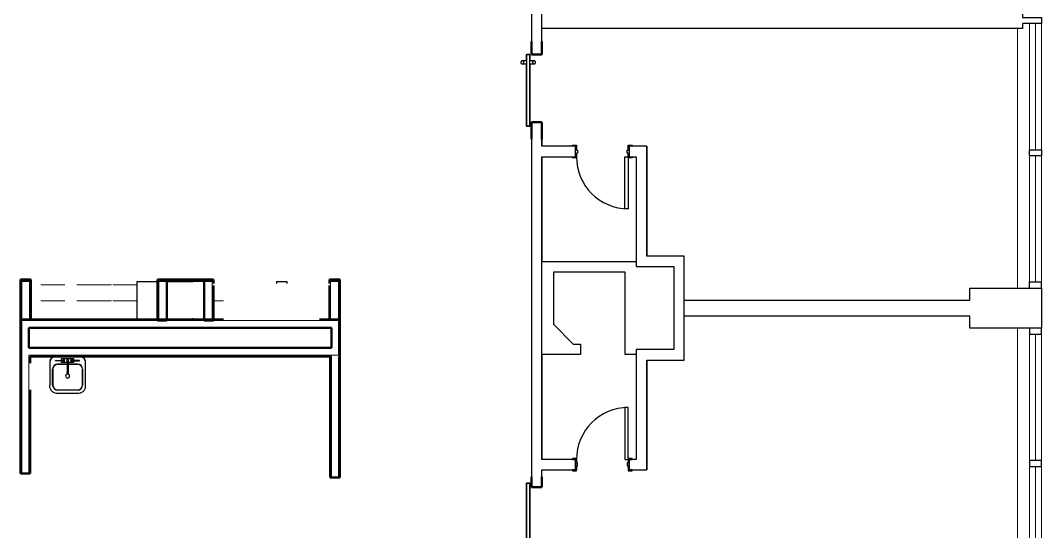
# Model space of a CAD drawing. Header units: inches. Extents: x -1132 to 7533, y -2240 to 4304.
# Drawn here: x 6892 to 7404, y -1365 to -1109 of the extents above; entities that cross this region are included whole.
import ezdxf

# ---------------------------------------------------------------- set-up
doc = ezdxf.new("R2010")
doc.units = ezdxf.units.IN
doc.header["$LTSCALE"] = 96
doc.header["$MEASUREMENT"] = 0
doc.linetypes.add('Hidden 1_8_', pattern=[0.1875, 0.125, -0.0625])
doc.linetypes.add('IMPORT-Demolished _3_', pattern=[0.09375, 0.0625, -0.03125])
for name, color, linetype, lineweight in [('A-DEMO', 250, 'IMPORT-Demolished _3_', 13), ('A-DETL-HDLN', 90, 'Hidden 1_8_', 13), ('A-WALL', 113, 'CONTINUOUS', 18), ('A-WALL-SILL', 250, 'CONTINUOUS', 13), ('I-WALL', 2, 'CONTINUOUS', 18), ('P-SANR-FIXT', 6, 'CONTINUOUS', 25)]:
    doc.layers.add(name, color=color, linetype=linetype, lineweight=lineweight)
for name, color, linetype in [('A-DOOR', 2, 'CONTINUOUS'), ('A-GLAZ', 2, 'CONTINUOUS'), ('A-WALL-FULL', 6, 'CONTINUOUS')]:
    doc.layers.add(name, color=color, linetype=linetype)

# ---------------------------------------------------------------- blocks, each defined once
blk = doc.blocks.new('Sink - Square - 18_ x 18_ - ADA-837437-2ND FLR PLAN - EAST WING')
at = {"layer": 'P-SANR-FIXT'}
for p, q in [((7.12, 7.59), (-5.88, 7.59)), ((-5.38, 5.72), (-5.38, 5.97)), ((-5.38, 5.97), (-1.13, 5.97)), ((-1.13, 5.72), (-5.38, 5.72)), ((-2.38, 4.84), (-2.38, 6.84)), ((-2.38, 6.84), (3.62, 6.84)), ((-1.13, 5.97), (-1.13, 5.72)), ((0.37, 5.84), (0.37, -0.61)), ((0.87, 5.84), (0.87, -0.61)), ((2.37, 5.97), (2.37, 5.72)), ((6.62, 5.97), (2.37, 5.97)), ((2.37, 5.72), (6.62, 5.72)), ((3.62, 6.84), (3.62, 5.97)), ((3.62, 5.72), (3.62, 4.84)), ((6.62, 5.72), (6.62, 5.97)), ((-8.38, 5.09), (-8.38, -6.41)), ((-8.38, 5.09), (-8.38, -6.41)), ((-6.88, -6.41), (-6.88, 1.59)), ((-6.88, -6.41), (-6.88, 1.59)), ((-6.78, 1.59), (-6.78, -6.41)), ((-4.38, 4.09), (5.62, 4.09)), ((-4.38, 4.09), (5.62, 4.09)), ((5.62, 3.99), (-4.38, 3.99)), ((0.37, 4.84), (-2.38, 4.84)), ((3.62, 4.84), (0.87, 4.84)), ((8.01, -6.41), (8.01, 1.59)), ((8.12, 1.59), (8.12, -6.41)), ((8.12, 1.59), (8.12, -6.41)), ((9.62, -6.41), (9.62, 5.09)), ((9.62, -6.41), (9.62, 5.09)), ((-4.38, -8.8), (5.62, -8.8)), ((5.62, -8.91), (-4.38, -8.91)), ((5.62, -8.91), (-4.38, -8.91)), ((-5.06, -10.41), (6.3, -10.41)), ((-5.06, -10.41), (6.3, -10.41))]:
    blk.add_line(p, q, dxfattribs=at)
at = {"layer": 'P-SANR-FIXT', "lineweight": 13}
for p, q in [((1.24, 0.59), (1.24, 0.59)), ((-0.01, -1.97), (-0.01, -1.97))]:
    blk.add_line(p, q, dxfattribs=at)
at = {"layer": 'P-SANR-FIXT', "lineweight": 13, "flags": 128}
for points in [[(-0.01, 0.6), (-0.01, 0.59), (-0.01, 0.59)], [(-0.01, 0.59), (-0.01, 0.59), (-0.01, 0.59), (-0.01, 0.59)], [(1.24, 0.59), (1.24, 0.59), (1.24, 0.6)], [(1.24, -1.96), (1.24, -1.97), (1.24, -1.97), (1.24, -1.97)]]:
    blk.add_lwpolyline(points, dxfattribs=at)
at = {"layer": 'P-SANR-FIXT'}
for centre, radius, start, end in [((-5.88, 5.09), 2.5, 90, 180), ((-5.88, 5.09), 2.5, 120.3305, 180), ((-1.38, 5.84), 0.5, 0, 165.5225), ((-1.38, 5.84), 0.5, 194.4775, 360), ((0.62, 5.84), 0.5, 360, 180), ((0.62, 5.84), 0.5, 180, 240), ((0.62, 5.84), 0.5, 300, 360), ((2.62, 5.84), 0.5, 14.4775, 180), ((2.62, 5.84), 0.5, 180, 345.5225), ((7.12, 5.09), 2.5, 360, 90), ((7.12, 5.09), 2.5, 360, 59.6695), ((-4.38, 1.59), 2.5, 90, 180), ((-4.38, 1.59), 2.5, 90, 180), ((-4.38, 1.59), 2.4, 90, 180), ((5.62, 1.59), 2.5, 360, 90), ((5.62, 1.59), 2.5, 0, 90), ((5.62, 1.59), 2.4, 360, 90), ((0.62, -1.91), 1, 0, 180), ((0.62, -1.91), 1, 180, 0), ((0.62, -0.41), 0.324, 140.5913, 180), ((0.62, -0.41), 0.324, 180, 360), ((0.62, -0.41), 0.324, 360, 39.4087), ((-4.91, -6.9), 3.51, 171.8503, 267.5498), ((-4.91, -6.9), 3.51, 171.8503, 267.5498), ((-4.38, -6.41), 2.5, 180, 270), ((-4.38, -6.41), 2.5, 180, 270), ((-4.38, -6.41), 2.4, 180, 270), ((5.62, -6.41), 2.5, 270, 0), ((5.62, -6.41), 2.5, 270, 0), ((5.62, -6.41), 2.4, 270, 360), ((6.15, -6.9), 3.51, 272.4502, 8.1497), ((6.15, -6.9), 3.51, 272.4502, 8.1497)]:
    blk.add_arc(centre, radius, start, end, dxfattribs=at)
at = {"layer": 'P-SANR-FIXT', "lineweight": 13}
for centre, start, end in [((-1.38, 5.84), 360, 180), ((-1.38, 5.84), 180, 360), ((2.62, 5.84), 360, 180), ((2.62, 5.84), 180, 360)]:
    blk.add_arc(centre, 0.396, start, end, dxfattribs=at)
blk = doc.blocks.new('Interior-Sgl - 2_-2_ x 8_-0_ - Flush-2578068-2ND FLR PLAN - EAST WING')
at = {"layer": 'A-DOOR', "color": 8, "lineweight": 25}
for p, q in [((22.25, 28.63), (22.25, 2.63)), ((24, 28.63), (22.25, 28.63)), ((24, 3.13), (24, 28.63)), ((-2, 3.13), (-4, 3.13)), ((-4, 3.13), (-4, 2.63)), ((-4, 2.63), (-2.5, 2.63)), ((-2.5, 2.63), (-2.5, -2.63)), ((-2, 0.88), (-2, 3.13)), ((-1.5, 0.88), (-2, 0.88)), ((-1.5, -0.62), (-1.5, 0.88)), ((22.25, 2.63), (24, 2.63)), ((24, 0.88), (23.5, 0.88)), ((23.5, 0.88), (23.5, -0.62)), ((26, 3.13), (24, 3.13)), ((24, 3.13), (24, 0.88)), ((24.5, -2.63), (24.5, 2.63)), ((24.5, 2.63), (26, 2.63)), ((26, 2.63), (26, 3.13)), ((-2.5, -2.63), (-4, -2.63)), ((-4, -2.63), (-4, -3.13)), ((-4, -3.13), (-2, -3.13)), ((-2, -3.13), (-2, -0.62)), ((-2, -0.62), (-1.5, -0.62)), ((23.5, -0.62), (24, -0.62)), ((24, -0.62), (24, -3.13)), ((24, -3.13), (26, -3.13)), ((26, -2.63), (24.5, -2.63)), ((26, -3.13), (26, -2.63))]:
    blk.add_line(p, q, dxfattribs=at)
at = {"layer": 'A-DOOR', "color": 55}
blk.add_arc((24, 2.63), 26, 90, 180, dxfattribs=at)
blk = doc.blocks.new('Interior-Sgl - 2_-2_ x 8_-0_ - Flush-2578071-2ND FLR PLAN - EAST WING')
at = {"layer": 'A-DOOR', "color": 8, "lineweight": 25}
for p, q in [((-4, 3.13), (-2, 3.13)), ((-4, 2.63), (-4, 3.13)), ((-2.5, 2.63), (-4, 2.63)), ((-2.5, -2.63), (-2.5, 2.63)), ((-2, 3.13), (-2, 0.62)), ((-2, 0.62), (-1.5, 0.62)), ((-1.5, 0.62), (-1.5, -0.88)), ((23.5, 0.62), (24, 0.62)), ((23.5, -0.88), (23.5, 0.62)), ((24, 3.13), (26, 3.13)), ((24, 0.62), (24, 3.13)), ((26, 2.63), (24.5, 2.63)), ((24.5, 2.63), (24.5, -2.63)), ((26, 3.13), (26, 2.63)), ((-4, -2.63), (-2.5, -2.63)), ((-4, -3.13), (-4, -2.63)), ((-2, -3.13), (-4, -3.13)), ((-2, -0.88), (-2, -3.13)), ((-1.5, -0.88), (-2, -0.88)), ((22.25, -2.63), (24, -2.63)), ((22.25, -28.63), (22.25, -2.63)), ((24, -0.88), (23.5, -0.88)), ((24, -3.13), (24, -0.88)), ((26, -3.13), (24, -3.13)), ((24, -3.13), (24, -28.63)), ((24.5, -2.63), (26, -2.63)), ((26, -2.63), (26, -3.13)), ((24, -28.63), (22.25, -28.63))]:
    blk.add_line(p, q, dxfattribs=at)
at = {"layer": 'A-DOOR', "color": 55}
blk.add_arc((24, -2.63), 26, 180, 270, dxfattribs=at)
blk = doc.blocks.new('Interior-Barn - Flush-3201910-2ND FLR PLAN - EAST WING')
at = {"layer": 'A-DOOR', "lineweight": 35}
for p, q in [((12.25, -3.41), (-19, -3.41)), ((-19, -3.41), (-19, -5.16)), ((17, -3.41), (13.75, -3.41)), ((17, -5.16), (17, -3.41)), ((-19, -5.16), (12.25, -5.16)), ((13.75, -5.16), (17, -5.16))]:
    blk.add_line(p, q, dxfattribs=at)
at = {"layer": 'A-DOOR'}
for p, q in [((12.25, -1.34), (12.25, -3.41)), ((13.75, -3.41), (12.25, -3.41)), ((13.75, -3.41), (13.75, -1.34)), ((12.25, -5.16), (12.25, -7.22)), ((12.25, -5.16), (13.75, -5.16)), ((13.75, -7.22), (13.75, -5.16))]:
    blk.add_line(p, q, dxfattribs=at)
at = {"layer": 'A-DOOR', "flags": 128}
for points in [[(13.75, -1.34), (13.75, -1.31), (13.75, -1.28), (13.74, -1.25), (13.74, -1.22), (13.74, -1.19), (13.73, -1.17), (13.72, -1.14), (13.71, -1.11), (13.7, -1.08), (13.69, -1.05), (13.68, -1.02), (13.67, -1), (13.65, -0.97), (13.64, -0.95), (13.62, -0.92), (13.6, -0.9), (13.58, -0.87), (13.56, -0.85), (13.54, -0.83), (13.52, -0.81), (13.5, -0.79), (13.48, -0.77), (13.45, -0.75), (13.43, -0.73), (13.41, -0.71), (13.38, -0.7), (13.35, -0.68), (13.33, -0.67), (13.3, -0.66), (13.27, -0.64), (13.24, -0.63), (13.22, -0.63), (13.19, -0.62), (13.16, -0.61), (13.13, -0.6), (13.1, -0.6), (13.07, -0.6), (13.04, -0.59), (13.01, -0.59), (12.98, -0.59), (12.95, -0.6), (12.92, -0.6), (12.89, -0.6), (12.86, -0.61), (12.83, -0.61), (12.8, -0.62), (12.77, -0.63), (12.74, -0.64), (12.72, -0.65), (12.69, -0.66), (12.66, -0.67), (12.63, -0.69), (12.61, -0.7), (12.58, -0.72), (12.56, -0.74), (12.53, -0.76), (12.51, -0.77), (12.49, -0.79), (12.47, -0.82), (12.45, -0.84), (12.43, -0.86), (12.41, -0.88), (12.39, -0.91), (12.37, -0.93), (12.36, -0.96), (12.34, -0.98), (12.33, -1.01), (12.32, -1.04), (12.3, -1.06), (12.29, -1.09), (12.28, -1.12), (12.28, -1.15), (12.27, -1.18), (12.26, -1.21), (12.26, -1.24), (12.25, -1.27), (12.25, -1.3), (12.25, -1.33), (12.25, -1.34)], [(12.25, -1.34), (12.25, -1.37), (12.25, -1.4), (12.26, -1.43), (12.26, -1.46), (12.26, -1.49), (12.27, -1.52), (12.28, -1.55), (12.29, -1.58), (12.3, -1.61), (12.31, -1.64), (12.32, -1.66), (12.33, -1.69), (12.35, -1.72), (12.36, -1.74), (12.38, -1.77), (12.4, -1.79), (12.42, -1.82), (12.44, -1.84), (12.46, -1.86), (12.48, -1.88), (12.5, -1.9), (12.52, -1.92), (12.55, -1.94), (12.57, -1.96), (12.59, -1.97), (12.62, -1.99), (12.65, -2.01), (12.67, -2.02), (12.7, -2.03), (12.73, -2.04), (12.76, -2.05), (12.78, -2.06), (12.81, -2.07), (12.84, -2.08), (12.87, -2.08), (12.9, -2.09), (12.93, -2.09), (12.96, -2.09), (12.99, -2.09), (13.02, -2.09), (13.05, -2.09), (13.08, -2.09), (13.11, -2.09), (13.14, -2.08), (13.17, -2.07), (13.2, -2.07), (13.23, -2.06), (13.26, -2.05), (13.28, -2.04), (13.31, -2.03), (13.34, -2.01), (13.37, -2), (13.39, -1.98), (13.42, -1.97), (13.44, -1.95), (13.47, -1.93), (13.49, -1.91), (13.51, -1.89), (13.53, -1.87), (13.55, -1.85), (13.57, -1.83), (13.59, -1.8), (13.61, -1.78), (13.63, -1.76), (13.64, -1.73), (13.66, -1.7), (13.67, -1.68), (13.68, -1.65), (13.7, -1.62), (13.71, -1.59), (13.72, -1.57), (13.72, -1.54), (13.73, -1.51), (13.74, -1.48), (13.74, -1.45), (13.75, -1.42), (13.75, -1.39), (13.75, -1.36), (13.75, -1.34)], [(13.75, -7.22), (13.75, -7.19), (13.75, -7.16), (13.74, -7.13), (13.74, -7.1), (13.74, -7.07), (13.73, -7.04), (13.72, -7.01), (13.71, -6.98), (13.7, -6.95), (13.69, -6.93), (13.68, -6.9), (13.67, -6.87), (13.65, -6.85), (13.64, -6.82), (13.62, -6.8), (13.6, -6.77), (13.58, -6.75), (13.56, -6.72), (13.54, -6.7), (13.52, -6.68), (13.5, -6.66), (13.48, -6.64), (13.45, -6.62), (13.43, -6.6), (13.41, -6.59), (13.38, -6.57), (13.35, -6.56), (13.33, -6.54), (13.3, -6.53), (13.27, -6.52), (13.24, -6.51), (13.22, -6.5), (13.19, -6.49), (13.16, -6.49), (13.13, -6.48), (13.1, -6.48), (13.07, -6.47), (13.04, -6.47), (13.01, -6.47), (12.98, -6.47), (12.95, -6.47), (12.92, -6.47), (12.89, -6.48), (12.86, -6.48), (12.83, -6.49), (12.8, -6.5), (12.77, -6.5), (12.74, -6.51), (12.72, -6.52), (12.69, -6.54), (12.66, -6.55), (12.63, -6.56), (12.61, -6.58), (12.58, -6.6), (12.56, -6.61), (12.53, -6.63), (12.51, -6.65), (12.49, -6.67), (12.47, -6.69), (12.45, -6.71), (12.43, -6.73), (12.41, -6.76), (12.39, -6.78), (12.37, -6.81), (12.36, -6.83), (12.34, -6.86), (12.33, -6.88), (12.32, -6.91), (12.3, -6.94), (12.29, -6.97), (12.28, -7), (12.28, -7.02), (12.27, -7.05), (12.26, -7.08), (12.26, -7.11), (12.25, -7.14), (12.25, -7.17), (12.25, -7.2), (12.25, -7.22)], [(12.25, -7.22), (12.25, -7.25), (12.25, -7.28), (12.26, -7.31), (12.26, -7.34), (12.26, -7.37), (12.27, -7.4), (12.28, -7.43), (12.29, -7.45), (12.3, -7.48), (12.31, -7.51), (12.32, -7.54), (12.33, -7.57), (12.35, -7.59), (12.36, -7.62), (12.38, -7.64), (12.4, -7.67), (12.42, -7.69), (12.44, -7.71), (12.46, -7.74), (12.48, -7.76), (12.5, -7.78), (12.52, -7.8), (12.55, -7.82), (12.57, -7.83), (12.59, -7.85), (12.62, -7.87), (12.65, -7.88), (12.67, -7.89), (12.7, -7.91), (12.73, -7.92), (12.76, -7.93), (12.78, -7.94), (12.81, -7.95), (12.84, -7.95), (12.87, -7.96), (12.9, -7.96), (12.93, -7.97), (12.96, -7.97), (12.99, -7.97), (13.02, -7.97), (13.05, -7.97), (13.08, -7.96), (13.11, -7.96), (13.14, -7.96), (13.17, -7.95), (13.2, -7.94), (13.23, -7.93), (13.26, -7.92), (13.28, -7.91), (13.31, -7.9), (13.34, -7.89), (13.37, -7.87), (13.39, -7.86), (13.42, -7.84), (13.44, -7.83), (13.47, -7.81), (13.49, -7.79), (13.51, -7.77), (13.53, -7.75), (13.55, -7.73), (13.57, -7.7), (13.59, -7.68), (13.61, -7.66), (13.63, -7.63), (13.64, -7.61), (13.66, -7.58), (13.67, -7.55), (13.68, -7.53), (13.7, -7.5), (13.71, -7.47), (13.72, -7.44), (13.72, -7.41), (13.73, -7.38), (13.74, -7.35), (13.74, -7.32), (13.75, -7.29), (13.75, -7.26), (13.75, -7.23), (13.75, -7.22)]]:
    blk.add_lwpolyline(points, dxfattribs=at)
at = {"layer": 'A-DOOR'}
for points, knots in [([(12.25, -1.34), (12.25, -1.38), (12.26, -1.46), (12.28, -1.55), (12.3, -1.62), (12.33, -1.68), (12.35, -1.72), (12.37, -1.75), (12.39, -1.78), (12.41, -1.8), (12.43, -1.84), (12.47, -1.88), (12.51, -1.91), (12.55, -1.94), (12.57, -1.96), (12.6, -1.98), (12.64, -2), (12.7, -2.03), (12.77, -2.06), (12.84, -2.08), (12.91, -2.09), (12.95, -2.09), (12.96, -2.09)], [0, 0, 0, 0, 0.0555556, 0.1111111, 0.1388889, 0.1666667, 0.1944444, 0.2083333, 0.2222222, 0.2361111, 0.25, 0.2777778, 0.3055556, 0.3194444, 0.3333333, 0.3472222, 0.3611111, 0.3888889, 0.4166667, 0.4444444, 0.4722222, 0.4857264, 0.4857264, 0.4857264, 0.4857264]), ([(13.04, -2.09), (13.05, -2.09), (13.09, -2.09), (13.16, -2.08), (13.23, -2.06), (13.3, -2.03), (13.36, -2), (13.4, -1.98), (13.43, -1.96), (13.45, -1.94), (13.49, -1.91), (13.53, -1.88), (13.57, -1.84), (13.59, -1.8), (13.61, -1.78), (13.63, -1.75), (13.65, -1.72), (13.67, -1.68), (13.7, -1.62), (13.72, -1.55), (13.74, -1.46), (13.75, -1.38), (13.75, -1.34)], [0.5127415, 0.5127415, 0.5127415, 0.5127415, 0.5277778, 0.5555556, 0.5833333, 0.6111111, 0.6388889, 0.6527778, 0.6666667, 0.6805556, 0.6944444, 0.7222222, 0.75, 0.7638889, 0.7777778, 0.7916667, 0.8055556, 0.8333333, 0.8611111, 0.8888889, 0.9444444, 1, 1, 1, 1]), ([(13.75, -7.22), (13.75, -7.18), (13.74, -7.11), (13.72, -7.01), (13.7, -6.94), (13.67, -6.89), (13.65, -6.84), (13.63, -6.81), (13.61, -6.78), (13.59, -6.76), (13.57, -6.73), (13.53, -6.69), (13.49, -6.65), (13.45, -6.62), (13.43, -6.6), (13.4, -6.58), (13.36, -6.56), (13.3, -6.53), (13.23, -6.5), (13.16, -6.48), (13.08, -6.47), (13, -6.47), (12.92, -6.47), (12.84, -6.48), (12.77, -6.5), (12.7, -6.53), (12.64, -6.56), (12.6, -6.58), (12.57, -6.6), (12.55, -6.62), (12.51, -6.65), (12.47, -6.69), (12.43, -6.73), (12.41, -6.76), (12.39, -6.78), (12.37, -6.81), (12.35, -6.84), (12.33, -6.89), (12.3, -6.94), (12.28, -7.01), (12.26, -7.11), (12.25, -7.18), (12.25, -7.22)], [0, 0, 0, 0, 0.055556, 0.111111, 0.138889, 0.166667, 0.194444, 0.208333, 0.222222, 0.236111, 0.25, 0.277778, 0.305556, 0.319444, 0.333333, 0.347222, 0.361111, 0.388889, 0.416667, 0.444444, 0.472222, 0.5, 0.527778, 0.555556, 0.583333, 0.611111, 0.638889, 0.652778, 0.666667, 0.680556, 0.694444, 0.722222, 0.75, 0.763889, 0.777778, 0.791667, 0.805556, 0.833333, 0.861111, 0.888889, 0.944444, 1, 1, 1, 1])]:
    blk.add_open_spline(points, degree=3, knots=knots, dxfattribs=at)
blk = doc.blocks.new('Interior-Barn - Flush-3201829-2ND FLR PLAN - EAST WING')
at = {"layer": 'A-DOOR', "lineweight": 35}
for p, q in [((-19, 5.16), (12.25, 5.16)), ((-19, 3.41), (-19, 5.16)), ((13.75, 5.16), (17, 5.16)), ((17, 5.16), (17, 3.41)), ((12.25, 3.41), (-19, 3.41)), ((17, 3.41), (13.75, 3.41))]:
    blk.add_line(p, q, dxfattribs=at)
at = {"layer": 'A-DOOR'}
for p, q in [((12.25, 7.22), (12.25, 5.16)), ((13.75, 5.16), (12.25, 5.16)), ((13.75, 5.16), (13.75, 7.22)), ((12.25, 3.41), (12.25, 1.34)), ((12.25, 3.41), (13.75, 3.41)), ((13.75, 1.34), (13.75, 3.41))]:
    blk.add_line(p, q, dxfattribs=at)
at = {"layer": 'A-DOOR', "flags": 128}
for points in [[(13.75, 7.22), (13.75, 7.25), (13.75, 7.28), (13.74, 7.31), (13.74, 7.34), (13.74, 7.37), (13.73, 7.4), (13.72, 7.43), (13.71, 7.45), (13.7, 7.48), (13.69, 7.51), (13.68, 7.54), (13.67, 7.57), (13.65, 7.59), (13.64, 7.62), (13.62, 7.64), (13.6, 7.67), (13.58, 7.69), (13.56, 7.71), (13.54, 7.74), (13.52, 7.76), (13.5, 7.78), (13.48, 7.8), (13.45, 7.82), (13.43, 7.83), (13.41, 7.85), (13.38, 7.87), (13.35, 7.88), (13.33, 7.89), (13.3, 7.91), (13.27, 7.92), (13.24, 7.93), (13.22, 7.94), (13.19, 7.95), (13.16, 7.95), (13.13, 7.96), (13.1, 7.96), (13.07, 7.97), (13.04, 7.97), (13.01, 7.97), (12.98, 7.97), (12.95, 7.97), (12.92, 7.96), (12.89, 7.96), (12.86, 7.96), (12.83, 7.95), (12.8, 7.94), (12.77, 7.93), (12.74, 7.92), (12.72, 7.91), (12.69, 7.9), (12.66, 7.89), (12.63, 7.87), (12.61, 7.86), (12.58, 7.84), (12.56, 7.83), (12.53, 7.81), (12.51, 7.79), (12.49, 7.77), (12.47, 7.75), (12.45, 7.73), (12.43, 7.7), (12.41, 7.68), (12.39, 7.66), (12.37, 7.63), (12.36, 7.61), (12.34, 7.58), (12.33, 7.55), (12.32, 7.53), (12.3, 7.5), (12.29, 7.47), (12.28, 7.44), (12.28, 7.41), (12.27, 7.38), (12.26, 7.35), (12.26, 7.32), (12.25, 7.29), (12.25, 7.26), (12.25, 7.23), (12.25, 7.22)], [(12.25, 7.22), (12.25, 7.19), (12.25, 7.16), (12.26, 7.13), (12.26, 7.1), (12.26, 7.07), (12.27, 7.04), (12.28, 7.01), (12.29, 6.98), (12.3, 6.95), (12.31, 6.93), (12.32, 6.9), (12.33, 6.87), (12.35, 6.85), (12.36, 6.82), (12.38, 6.8), (12.4, 6.77), (12.42, 6.75), (12.44, 6.72), (12.46, 6.7), (12.48, 6.68), (12.5, 6.66), (12.52, 6.64), (12.55, 6.62), (12.57, 6.6), (12.59, 6.59), (12.62, 6.57), (12.65, 6.56), (12.67, 6.54), (12.7, 6.53), (12.73, 6.52), (12.76, 6.51), (12.78, 6.5), (12.81, 6.49), (12.84, 6.49), (12.87, 6.48), (12.9, 6.48), (12.93, 6.47), (12.96, 6.47), (12.99, 6.47), (13.02, 6.47), (13.05, 6.47), (13.08, 6.47), (13.11, 6.48), (13.14, 6.48), (13.17, 6.49), (13.2, 6.5), (13.23, 6.5), (13.26, 6.51), (13.28, 6.52), (13.31, 6.54), (13.34, 6.55), (13.37, 6.56), (13.39, 6.58), (13.42, 6.6), (13.44, 6.61), (13.47, 6.63), (13.49, 6.65), (13.51, 6.67), (13.53, 6.69), (13.55, 6.71), (13.57, 6.73), (13.59, 6.76), (13.61, 6.78), (13.63, 6.81), (13.64, 6.83), (13.66, 6.86), (13.67, 6.88), (13.68, 6.91), (13.7, 6.94), (13.71, 6.97), (13.72, 7), (13.72, 7.02), (13.73, 7.05), (13.74, 7.08), (13.74, 7.11), (13.75, 7.14), (13.75, 7.17), (13.75, 7.2), (13.75, 7.22)], [(13.75, 1.34), (13.75, 1.37), (13.75, 1.4), (13.74, 1.43), (13.74, 1.46), (13.74, 1.49), (13.73, 1.52), (13.72, 1.55), (13.71, 1.58), (13.7, 1.61), (13.69, 1.64), (13.68, 1.66), (13.67, 1.69), (13.65, 1.72), (13.64, 1.74), (13.62, 1.77), (13.6, 1.79), (13.58, 1.82), (13.56, 1.84), (13.54, 1.86), (13.52, 1.88), (13.5, 1.9), (13.48, 1.92), (13.45, 1.94), (13.43, 1.96), (13.41, 1.97), (13.38, 1.99), (13.35, 2.01), (13.33, 2.02), (13.3, 2.03), (13.27, 2.04), (13.24, 2.05), (13.22, 2.06), (13.19, 2.07), (13.16, 2.08), (13.13, 2.08), (13.1, 2.09), (13.07, 2.09), (13.04, 2.09), (13.01, 2.09), (12.98, 2.09), (12.95, 2.09), (12.92, 2.09), (12.89, 2.09), (12.86, 2.08), (12.83, 2.07), (12.8, 2.07), (12.77, 2.06), (12.74, 2.05), (12.72, 2.04), (12.69, 2.03), (12.66, 2.01), (12.63, 2), (12.61, 1.98), (12.58, 1.97), (12.56, 1.95), (12.53, 1.93), (12.51, 1.91), (12.49, 1.89), (12.47, 1.87), (12.45, 1.85), (12.43, 1.83), (12.41, 1.8), (12.39, 1.78), (12.37, 1.76), (12.36, 1.73), (12.34, 1.7), (12.33, 1.68), (12.32, 1.65), (12.3, 1.62), (12.29, 1.59), (12.28, 1.57), (12.28, 1.54), (12.27, 1.51), (12.26, 1.48), (12.26, 1.45), (12.25, 1.42), (12.25, 1.39), (12.25, 1.36), (12.25, 1.34)], [(12.25, 1.34), (12.25, 1.31), (12.25, 1.28), (12.26, 1.25), (12.26, 1.22), (12.26, 1.19), (12.27, 1.17), (12.28, 1.14), (12.29, 1.11), (12.3, 1.08), (12.31, 1.05), (12.32, 1.02), (12.33, 1), (12.35, 0.97), (12.36, 0.95), (12.38, 0.92), (12.4, 0.9), (12.42, 0.87), (12.44, 0.85), (12.46, 0.83), (12.48, 0.81), (12.5, 0.79), (12.52, 0.77), (12.55, 0.75), (12.57, 0.73), (12.59, 0.71), (12.62, 0.7), (12.65, 0.68), (12.67, 0.67), (12.7, 0.66), (12.73, 0.64), (12.76, 0.63), (12.78, 0.63), (12.81, 0.62), (12.84, 0.61), (12.87, 0.6), (12.9, 0.6), (12.93, 0.6), (12.96, 0.59), (12.99, 0.59), (13.02, 0.59), (13.05, 0.6), (13.08, 0.6), (13.11, 0.6), (13.14, 0.61), (13.17, 0.61), (13.2, 0.62), (13.23, 0.63), (13.26, 0.64), (13.28, 0.65), (13.31, 0.66), (13.34, 0.67), (13.37, 0.69), (13.39, 0.7), (13.42, 0.72), (13.44, 0.74), (13.47, 0.76), (13.49, 0.77), (13.51, 0.79), (13.53, 0.82), (13.55, 0.84), (13.57, 0.86), (13.59, 0.88), (13.61, 0.91), (13.63, 0.93), (13.64, 0.96), (13.66, 0.98), (13.67, 1.01), (13.68, 1.04), (13.7, 1.06), (13.71, 1.09), (13.72, 1.12), (13.72, 1.15), (13.73, 1.18), (13.74, 1.21), (13.74, 1.24), (13.75, 1.27), (13.75, 1.3), (13.75, 1.33), (13.75, 1.34)]]:
    blk.add_lwpolyline(points, dxfattribs=at)
at = {"layer": 'A-DOOR'}
for points, knots in [([(12.25, 7.22), (12.25, 7.18), (12.26, 7.11), (12.28, 7.01), (12.3, 6.94), (12.33, 6.89), (12.35, 6.84), (12.37, 6.81), (12.39, 6.78), (12.41, 6.76), (12.43, 6.73), (12.47, 6.69), (12.51, 6.65), (12.55, 6.62), (12.57, 6.6), (12.6, 6.58), (12.64, 6.56), (12.7, 6.53), (12.77, 6.5), (12.84, 6.48), (12.92, 6.47), (13, 6.47), (13.08, 6.47), (13.16, 6.48), (13.23, 6.5), (13.3, 6.53), (13.36, 6.56), (13.4, 6.58), (13.43, 6.6), (13.45, 6.62), (13.49, 6.65), (13.53, 6.69), (13.57, 6.73), (13.59, 6.76), (13.61, 6.78), (13.63, 6.81), (13.65, 6.84), (13.67, 6.89), (13.7, 6.94), (13.72, 7.01), (13.74, 7.11), (13.75, 7.18), (13.75, 7.22)], [0, 0, 0, 0, 0.055556, 0.111111, 0.138889, 0.166667, 0.194444, 0.208333, 0.222222, 0.236111, 0.25, 0.277778, 0.305556, 0.319444, 0.333333, 0.347222, 0.361111, 0.388889, 0.416667, 0.444444, 0.472222, 0.5, 0.527778, 0.555556, 0.583333, 0.611111, 0.638889, 0.652778, 0.666667, 0.680556, 0.694444, 0.722222, 0.75, 0.763889, 0.777778, 0.791667, 0.805556, 0.833333, 0.861111, 0.888889, 0.944444, 1, 1, 1, 1]), ([(12.96, 2.09), (12.95, 2.09), (12.91, 2.09), (12.84, 2.08), (12.77, 2.06), (12.7, 2.03), (12.64, 2), (12.6, 1.98), (12.57, 1.96), (12.55, 1.94), (12.51, 1.91), (12.47, 1.88), (12.43, 1.84), (12.41, 1.8), (12.39, 1.78), (12.37, 1.75), (12.35, 1.72), (12.33, 1.67), (12.3, 1.62), (12.28, 1.55), (12.26, 1.46), (12.25, 1.38), (12.25, 1.34)], [0.5142736, 0.5142736, 0.5142736, 0.5142736, 0.5277778, 0.5555556, 0.5833333, 0.6111111, 0.6388889, 0.6527778, 0.6666667, 0.6805556, 0.6944444, 0.7222222, 0.75, 0.7638889, 0.7777778, 0.7916667, 0.8055556, 0.8333333, 0.8611111, 0.8888889, 0.9444444, 1, 1, 1, 1]), ([(13.75, 1.34), (13.75, 1.38), (13.74, 1.46), (13.72, 1.55), (13.7, 1.62), (13.67, 1.67), (13.65, 1.72), (13.63, 1.75), (13.61, 1.78), (13.59, 1.8), (13.57, 1.84), (13.53, 1.88), (13.49, 1.91), (13.45, 1.94), (13.43, 1.96), (13.4, 1.98), (13.36, 2), (13.3, 2.03), (13.23, 2.06), (13.16, 2.08), (13.09, 2.09), (13.05, 2.09), (13.04, 2.09)], [0, 0, 0, 0, 0.0555556, 0.1111111, 0.1388889, 0.1666667, 0.1944444, 0.2083333, 0.2222222, 0.2361111, 0.25, 0.2777778, 0.3055556, 0.3194444, 0.3333333, 0.3472222, 0.3611111, 0.3888889, 0.4166667, 0.4444444, 0.4722222, 0.4872585, 0.4872585, 0.4872585, 0.4872585])]:
    blk.add_open_spline(points, degree=3, knots=knots, dxfattribs=at)

msp = doc.modelspace()

# ---------------------------------------------------------------- linework, layer by layer
at = {"layer": 'A-DEMO', "color": 9}
for p, q in [((6922.67, -1241.88), (6950.39, -1241.88)), ((6983.8, -1241.88), (6984.19, -1241.88)), ((6922.67, -1249.88), (6950.39, -1249.88)), ((6983.8, -1249.88), (6984.19, -1249.88)), ((6988.81, -1249.88), (6993.84, -1249.88))]:
    msp.add_line(p, q, dxfattribs=at)
at = {"layer": 'A-DETL-HDLN'}
for p, q in [((6950.39, -1241.88), (6897.34, -1241.88)), ((6950.39, -1249.88), (6897.34, -1249.88))]:
    msp.add_line(p, q, dxfattribs=at)
at = {"layer": 'A-GLAZ', "color": 9, "lineweight": 13}
for p, q in [((7397.6, -1174.24), (7397.6, -1110.99)), ((7400.6, -1174.24), (7400.6, -1110.99)), ((7403.6, -1174.24), (7403.6, -1110.99)), ((7397.6, -1240.49), (7397.6, -1177.24)), ((7400.6, -1240.49), (7400.6, -1177.24)), ((7403.6, -1240.49), (7403.6, -1177.24)), ((7397.6, -1266.49), (7397.6, -1329.74)), ((7400.6, -1266.49), (7400.6, -1329.74)), ((7403.6, -1266.49), (7403.6, -1329.74)), ((7397.6, -1332.74), (7397.6, -1395.99)), ((7400.6, -1332.74), (7400.6, -1395.99)), ((7403.6, -1332.74), (7403.6, -1395.99))]:
    msp.add_line(p, q, dxfattribs=at)
at = {"layer": 'A-WALL', "color": 8, "lineweight": 25}
for p, q in [((7148.09, -1097.99), (7148.09, -1119.99)), ((7153.34, -1119.99), (7153.34, -1097.99)), ((7148.09, -1168.99), (7148.09, -1337.99)), ((7153.34, -1172.49), (7153.34, -1168.99)), ((7170.09, -1172.49), (7153.34, -1172.49)), ((7170.09, -1177.74), (7170.09, -1172.49)), ((7205.84, -1172.49), (7197.09, -1172.49)), ((7197.09, -1172.49), (7197.09, -1177.74)), ((7205.84, -1227.49), (7205.84, -1172.49)), ((7153.34, -1329.24), (7153.34, -1177.74)), ((7153.34, -1177.74), (7170.09, -1177.74)), ((7197.09, -1177.74), (7200.59, -1177.74)), ((7200.59, -1177.74), (7200.59, -1232.74)), ((7224.59, -1227.49), (7205.84, -1227.49)), ((7224.59, -1279.49), (7224.59, -1227.49)), ((7200.59, -1232.74), (7219.34, -1232.74)), ((7219.34, -1232.74), (7219.34, -1274.24)), ((7219.34, -1274.24), (7200.59, -1274.24)), ((7200.59, -1274.24), (7200.59, -1329.24)), ((7205.84, -1279.49), (7224.59, -1279.49)), ((7205.84, -1334.49), (7205.84, -1279.49)), ((7170.09, -1329.24), (7153.34, -1329.24)), ((7170.09, -1334.49), (7170.09, -1329.24)), ((7200.59, -1329.24), (7197.09, -1329.24)), ((7197.09, -1329.24), (7197.09, -1334.49)), ((7153.34, -1337.99), (7153.34, -1334.49)), ((7153.34, -1334.49), (7170.09, -1334.49)), ((7197.09, -1334.49), (7205.84, -1334.49))]:
    msp.add_line(p, q, dxfattribs=at)
at = {"layer": 'A-WALL', "lineweight": 50}
for p, q in [((7148.09, -1119.99), (7148.09, -1126.49)), ((7153.34, -1126.49), (7153.34, -1119.99)), ((7148.09, -1126.49), (7153.34, -1126.49)), ((7148.09, -1160.49), (7148.09, -1168.99)), ((7153.34, -1160.49), (7148.09, -1160.49)), ((7153.34, -1168.99), (7153.34, -1160.49)), ((6897.34, -1239.13), (6892.09, -1239.13)), ((6892.09, -1239.13), (6892.09, -1239.76)), ((6897.34, -1239.76), (6897.34, -1239.13)), ((6988.81, -1239.13), (6960.78, -1239.13)), ((6960.78, -1239.13), (6960.78, -1239.76)), ((6960.78, -1239.76), (6988.81, -1239.76)), ((6988.81, -1239.76), (6988.81, -1239.13)), ((7052.09, -1239.13), (7046.84, -1239.13)), ((7046.84, -1239.13), (7046.84, -1239.76)), ((7052.09, -1239.76), (7052.09, -1239.13)), ((7148.09, -1337.99), (7148.09, -1343.1)), ((7153.34, -1343.1), (7153.34, -1337.99)), ((7148.09, -1343.1), (7153.34, -1343.1))]:
    msp.add_line(p, q, dxfattribs=at)
at = {"layer": 'A-WALL'}
for p, q in [((6892.72, -1239.76), (6892.72, -1259.13)), ((6896.72, -1239.76), (6896.72, -1259.13)), ((6961.41, -1239.76), (6961.41, -1259.76)), ((6988.19, -1259.76), (6988.19, -1239.76)), ((7047.47, -1239.76), (7047.47, -1259.13)), ((7051.47, -1239.76), (7051.47, -1259.13)), ((7051.47, -1259.76), (6892.72, -1259.76)), ((6892.72, -1336.32), (6892.72, -1259.76)), ((7051.47, -1259.76), (7051.47, -1277.01)), ((6896.34, -1277.01), (7051.47, -1277.01)), ((6896.34, -1336.32), (6896.34, -1277.01)), ((7047.84, -1277.63), (7047.84, -1338.32)), ((7051.47, -1277.63), (7051.47, -1338.32))]:
    msp.add_line(p, q, dxfattribs=at)
at = {"layer": 'A-WALL-FULL', "color": 9}
for p, q in [((7153.35, -1168.99), (7153.35, -1172.49)), ((7205.84, -1172.49), (7205.84, -1227.49)), ((7397.6, -1243.49), (7397.6, -1240.24)), ((6978.39, -1259.13), (6978.39, -1258.45)), ((7397.6, -1263.49), (7397.6, -1266.74)), ((7205.84, -1279.49), (7205.84, -1334.49))]:
    msp.add_line(p, q, dxfattribs=at)
at = {"layer": 'A-WALL-FULL', "color": 9, "flags": 128}
for points in [[(7153.34, -1105.49), (7394.1, -1105.49), (7394.1, -1107.99), (7403.6, -1107.99), (7403.6, -1110.99), (7394.1, -1110.99), (7394.1, -1113.49), (7153.34, -1113.49)], [(7170.59, -1172.49), (7170.64, -1172.49), (7170.64, -1174.49)], [(7170.64, -1175.99), (7170.64, -1177.74), (7170.59, -1177.74)], [(7153.35, -1177.74), (7153.35, -1230.24), (7200.59, -1230.24)], [(7200.59, -1276.74), (7195.09, -1276.74), (7195.09, -1235.49), (7159.09, -1235.49), (7159.09, -1261.59), (7168.99, -1271.49), (7172.59, -1271.49), (7172.59, -1276.74), (7153.35, -1276.74), (7153.35, -1329.24)], [(6960.78, -1240.39), (6950.39, -1240.39), (6950.39, -1259.13)], [(6978.39, -1240.45), (6978.39, -1240.39), (6965.41, -1240.39)], [(7025.64, -1241.13), (7025.64, -1240.39), (7020.39, -1240.39), (7020.39, -1241.13)], [(7224.59, -1249.49), (7367.6, -1249.49), (7367.6, -1243.49), (7403.6, -1243.49), (7403.6, -1240.49), (7397.6, -1240.49)], [(7403.6, -1243.49), (7403.6, -1263.49), (7367.6, -1263.49), (7367.6, -1257.49), (7224.59, -1257.49)], [(7397.6, -1266.49), (7403.6, -1266.49), (7403.6, -1263.49)], [(7170.59, -1329.24), (7170.64, -1329.24), (7170.64, -1330.99)], [(7170.64, -1332.49), (7170.64, -1334.49), (7170.59, -1334.49)]]:
    msp.add_lwpolyline(points, dxfattribs=at)
for points in [[(7403.6, -1174.24), (7403.6, -1177.24), (7397.6, -1177.24), (7397.6, -1174.24)], [(7397.6, -1329.74), (7397.6, -1332.74), (7403.6, -1332.74), (7403.6, -1329.74)]]:
    msp.add_lwpolyline(points, close=True, dxfattribs=at)
at = {"layer": 'A-WALL-SILL', "color": 9}
for p, q in [((7391.6, -1113.49), (7391.6, -1243.49)), ((7391.6, -1263.49), (7391.6, -1393.49))]:
    msp.add_line(p, q, dxfattribs=at)
at = {"layer": 'I-WALL', "lineweight": 50}
for p, q in [((6897.34, -1239.76), (6892.09, -1239.76)), ((6892.09, -1239.76), (6892.09, -1336.32)), ((6897.34, -1259.13), (6897.34, -1239.76)), ((6960.78, -1239.76), (6960.78, -1259.76)), ((6965.41, -1259.76), (6965.41, -1239.76)), ((6984.19, -1239.76), (6984.19, -1259.76)), ((6988.81, -1241.13), (6988.81, -1239.76)), ((6988.81, -1259.76), (6988.81, -1242.13)), ((7052.09, -1239.76), (7046.84, -1239.76)), ((7046.84, -1239.76), (7046.84, -1241.13)), ((7046.84, -1242.13), (7046.84, -1259.13)), ((7052.09, -1338.32), (7052.09, -1239.76)), ((6892.09, -1259.13), (6993.84, -1259.13)), ((6896.34, -1263.38), (7047.84, -1263.38)), ((6896.34, -1273.38), (6896.34, -1263.38)), ((6960.78, -1259.76), (6965.41, -1259.76)), ((6984.19, -1259.76), (6988.81, -1259.76)), ((7052.09, -1259.13), (7041.84, -1259.13)), ((7047.84, -1263.38), (7047.84, -1273.38)), ((7047.84, -1273.38), (6896.34, -1273.38)), ((6896.97, -1281.13), (6896.97, -1277.63)), ((7047.84, -1277.63), (6896.97, -1277.63)), ((7047.22, -1277.63), (7047.22, -1338.32)), ((6896.97, -1336.32), (6896.97, -1294.44)), ((6892.09, -1336.32), (6896.97, -1336.32)), ((7047.22, -1338.32), (7052.09, -1338.32))]:
    msp.add_line(p, q, dxfattribs=at)

# ---------------------------------------------------------------- block references
at = {"layer": 'A-DOOR'}
for name, p, rotation in [('Interior-Barn - Flush-3201829-2ND FLR PLAN - EAST WING', (7150.72, -1143.49), 89.9999999999999), ('Interior-Barn - Flush-3201910-2ND FLR PLAN - EAST WING', (7150.72, -1360.1), 269.9999999999999)]:
    msp.add_blockref(name, p, dxfattribs=dict(at, rotation=rotation))
at = {"layer": 'A-DOOR', "color": 55}
for name, p in [('Interior-Sgl - 2_-2_ x 8_-0_ - Flush-2578071-2ND FLR PLAN - EAST WING', (7172.59, -1175.12)), ('Interior-Sgl - 2_-2_ x 8_-0_ - Flush-2578068-2ND FLR PLAN - EAST WING', (7172.59, -1331.87))]:
    msp.add_blockref(name, p, dxfattribs=at)
at = {"layer": 'P-SANR-FIXT'}
msp.add_blockref('Sink - Square - 18_ x 18_ - ADA-837437-2ND FLR PLAN - EAST WING', (6915.12, -1285.6), dxfattribs=at)

doc.saveas('drawing.dxf')
